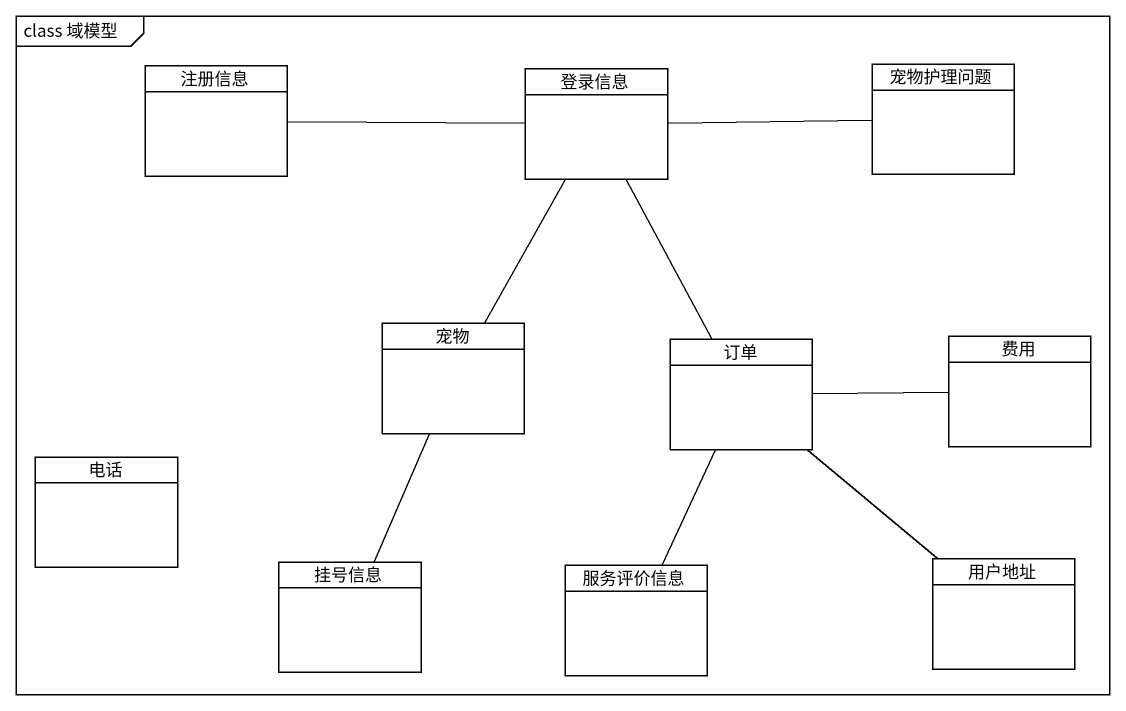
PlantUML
@startuml
mainframe class 域模型
hide circle
hide empty members
class 注册信息
class 登录信息
class 宠物护理问题
class 宠物
class 订单
class 费用
class 电话
class 挂号信息
class 服务评价信息
class 用户地址
登录信息 -left- 注册信息
登录信息 -right- 宠物护理问题
登录信息 -- 宠物
登录信息 -- 订单
宠物 -- 挂号信息
订单 -right- 费用
订单 -- 服务评价信息
订单 -- 用户地址
@enduml
